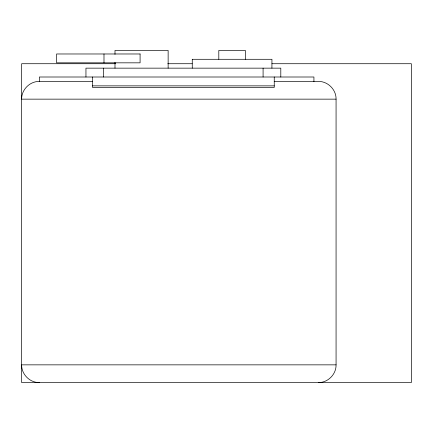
<?xml version="1.0" encoding="UTF-8"?>
<svg xmlns="http://www.w3.org/2000/svg" width="433" height="433" viewBox="0 0 433 433"><rect width="100%" height="100%" fill="white"/><g stroke="black" fill="none" stroke-linecap="round" stroke-linejoin="round"><path stroke-width="0.65" d="M245.359 59.294L245.376 50.434L218.8 50.434L218.817 59.294M274.246 81.431L318.352 81.431C327.819 81.193 336.311 89.685 336.068 99.146L336.068 364.851C336.311 374.318 327.819 382.81 318.352 382.566M192.23 59.294L271.946 59.294L271.913 68.149M115.692 63.721L21.65 63.721L21.65 382.566L411.35 382.566L411.35 63.721L271.978 63.721M167.787 63.721L192.144 63.721M92.505 81.431L39.365 81.431C29.899 81.193 21.406 89.685 21.65 99.146L336.068 99.146M92.505 85.864L274.246 85.864M336.068 364.851L21.65 364.851C21.406 374.318 29.899 382.81 39.365 382.566M313.925 81.637L313.925 77.004L39.365 77.004L39.365 81.637M280.8 77.004L280.8 68.149L85.951 68.149L85.951 77.004M274.246 77.004L274.246 87.428L92.505 87.428L92.505 77.004M263.085 68.149L263.085 77.004M192.263 59.294L192.263 68.149M168.139 68.149L168.139 50.434L114.994 50.434L114.994 54.369M114.994 62.244L114.994 68.149M103.99 53.979L103.99 62.834M103.666 68.149L103.666 77.004M140.086 53.979L56.593 53.979L56.593 62.834L140.086 62.834L140.086 53.979"/></g></svg>
